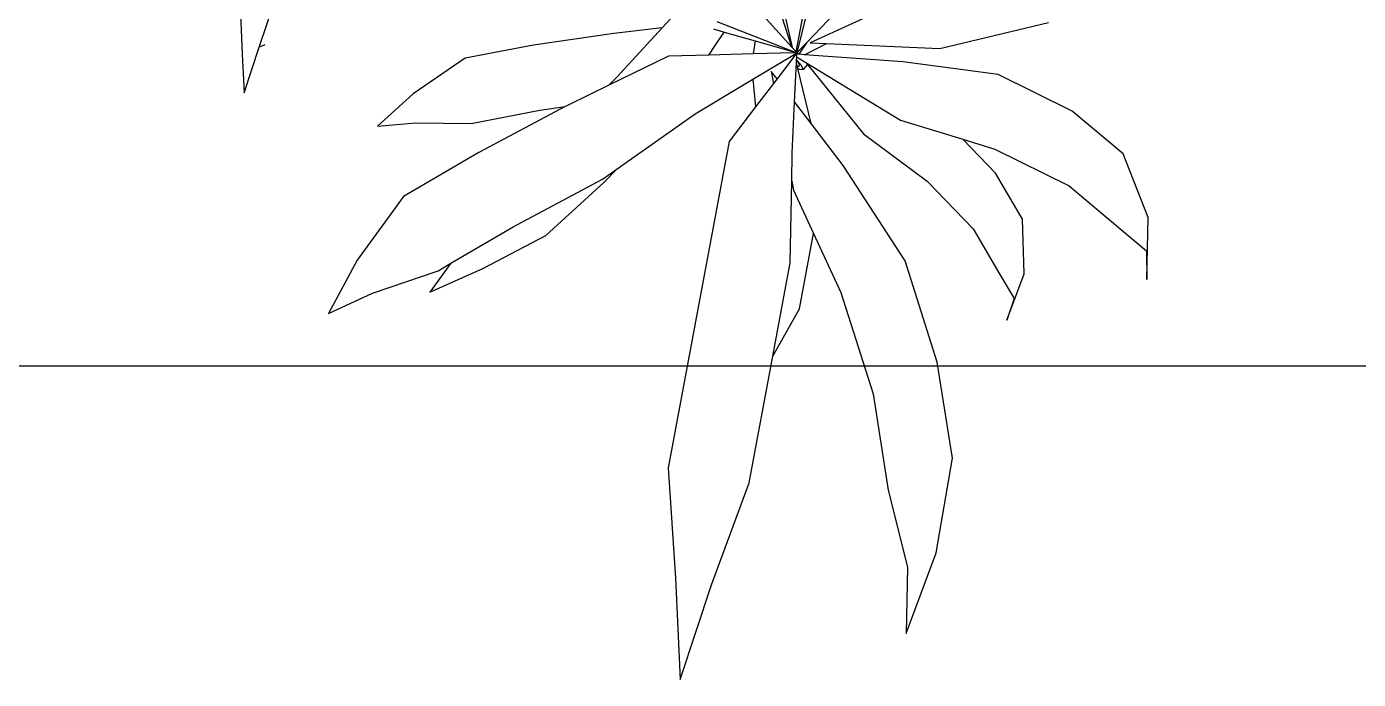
# Model space of a CAD drawing. Header units: metres. Extents: x -22 to 564, y 0 to 143.
# Drawn here: x 118.9075 to 119.0891, y 53.1268 to 53.2158 of the extents above; entities that cross this region are included whole.
import ezdxf
from ezdxf.enums import TextEntityAlignment as Align

# ---------------------------------------------------------------- set-up
doc = ezdxf.new("R2010")
doc.units = ezdxf.units.M
doc.layers.add('XREF 1N NEURO-ONCOLOGIA$0$Mobiliario Fijo', color=40, linetype='Continuous')
doc.layers.add('XREF 1N NEURO-ONCOLOGIA$0$TEX-MOB', color=4, linetype='Continuous')
doc.styles.add('XREF 1N NEURO-ONCOLOGIA$0$HANDLET', font='romans.shx')

# ---------------------------------------------------------------- blocks, each defined once
blk = doc.blocks.new('XREF 1N NEURO-ONCOLOGIA$0$PLANTA CIRCULAR-02')
at = {"color": 72}
for p, q in [((0.2163079197244855, 0.3322979269213064), (0.2174825615668823, 0.3582367918298743)), ((0.2174825615668823, 0.3582367918298743), (0.2255600604138266, 0.3340252120680773)), ((0.2754286079874646, 0.3465133165283376), (0.2831271368989405, 0.3258223326865206)), ((0.275811919614938, 0.3294600119358151), (0.2754286079874646, 0.3465133165283376)), ((0.2144517528118541, 0.3039590530063805), (0.2163079197244855, 0.3322979269213064)), ((0.2255600604138266, 0.3340252120680773), (0.2352287231787073, 0.3078379123443895)), ((0.2708940055696019, 0.3097266283270628), (0.275811919614938, 0.3294600119358151)), ((0.2831271368989405, 0.3258223326865206), (0.2873213446946607, 0.3015577129912046)), ((0.2352287231787073, 0.3078379123443895), (0.2412934626035792, 0.2753400864379287)), ((0.266975109439926, 0.2850408369870152), (0.2708940055696019, 0.3097266283270628)), ((0.2300751190101948, 0.2203104930686237), (0.2144517528118541, 0.3039590530063805)), ((0.2873213446946607, 0.3015577129912046), (0.2834024485649991, 0.276871921651157)), ((0.258752786373023, 0.259072938679985), (0.266975109439926, 0.2850408369870152)), ((0.2834024485649991, 0.276871921651157), (0.2751801254980961, 0.2509040233441269)), ((0.2412934626035792, 0.2753400864379287), (0.2457661489516312, 0.2513930210412383)), ((0.2412934626035792, 0.2753400864379287), (0.2480992815560796, 0.2632650709938318)), ((0.1273815670105876, 0.2644104534880682), (0.1386542231617511, 0.2592500123248627)), ((0.1347174525734545, 0.2507799221803779), (0.1273815670105876, 0.2644104534880682)), ((0.2480992815560796, 0.2632650709938318), (0.2517101342726562, 0.2439324122591202)), ((0.3012393786880523, 0.2661272672316173), (0.3057208071625865, 0.2542281051827047)), ((0.3031552708874727, 0.260565723578587), (0.3012393786880523, 0.2661272672316173)), ((0.2995236314507963, 0.2544392442416736), (0.3031552708874727, 0.260565723578587)), ((0.1386542231617511, 0.2592500123248627), (0.1554385416881416, 0.2534772389408246)), ((0.1533050969057257, 0.2589804255905719), (0.1669278453257448, 0.2528546845111848)), ((0.158738136582528, 0.2515389861300363), (0.1533050969057257, 0.2589804255905719)), ((0.2517101342726562, 0.2439324122591202), (0.258752786373023, 0.259072938679985)), ((0.1554385416881416, 0.2534772389408246), (0.158738136582528, 0.2515389861300363)), ((0.1669278453257448, 0.2528546845111848), (0.183105695239135, 0.2443916328278064)), ((0.2926280267648309, 0.2426926067117918), (0.2995236314507963, 0.2544392442416736)), ((0.3057208071625865, 0.2542281051827047), (0.3052849004319853, 0.2402072395598367)), ((0.3371173422359845, 0.2483497702475788), (0.3371932772652855, 0.2557022486139644)), ((0.3371932772652855, 0.2557022486139644), (0.3374809903972249, 0.2398110029806943)), ((0.1465979750992545, 0.234456471980458), (0.1347174525734545, 0.2507799221803779)), ((0.158738136582528, 0.2515389861300363), (0.1746905417690243, 0.2421682011757511)), ((0.2457661489516312, 0.2513930210412383), (0.2461087853604624, 0.2304808479718332)), ((0.2751801254980961, 0.2509040233441269), (0.2593158248288034, 0.2264805127125484)), ((0.3302719046012754, 0.2426581997864687), (0.3371173422359845, 0.2483497702475788)), ((0.183105695239135, 0.2443916328278064), (0.1979025384700463, 0.2308337960126394)), ((0.2465460943457316, 0.2328305884237594), (0.2517101342726562, 0.2439324122591202)), ((0.2808230684268551, 0.2305072031032154), (0.2926280267648309, 0.2426926067117918)), ((0.3172262998705548, 0.2317171172690493), (0.3302719046012754, 0.2426581997864687)), ((0.1746905417690243, 0.2421682011757511), (0.1976315565399318, 0.2299967785626436)), ((0.3052849004319853, 0.2402072395598367), (0.2983892957460199, 0.2284606020299478)), ((0.3374809903972249, 0.2398110029806943), (0.3310885271888111, 0.2234832087838114)), ((0.165849975180123, 0.2231474342153845), (0.1465979750992545, 0.234456471980458)), ((0.2461087853604624, 0.2304808479718332), (0.2465460943457316, 0.2328305884237594)), ((0.1976315565399318, 0.2299967785626436), (0.2013890418260757, 0.2273417944819727)), ((0.1979025384700463, 0.2308337960126394), (0.2013890418260757, 0.2273417944819727)), ((0.2461087853604624, 0.2304808479718332), (0.2462260190323775, 0.2233257098332544)), ((0.2645668345363532, 0.2183558742652565), (0.2808230684268551, 0.2305072031032154)), ((0.2982155976822298, 0.2223179191698321), (0.3172262998705548, 0.2317171172690493)), ((0.2013890418260757, 0.2273417944819727), (0.2214030004920744, 0.2132002243617919)), ((0.2593158248288034, 0.2264805127125484), (0.2510818288329091, 0.2157029925408622)), ((0.2983892957460199, 0.2284606020299478), (0.2899686613796177, 0.2197685909734801)), ((0.1880458887503806, 0.2113713272277309), (0.165849975180123, 0.2231474342153845)), ((0.2462260190323775, 0.2233257098332544), (0.2468636820481009, 0.2101818382819616)), ((0.2899686613796177, 0.2197685909734801), (0.2982155976822298, 0.2223179191698321)), ((0.3310885271888111, 0.2234832087838114), (0.3180429224580905, 0.212542126266392)), ((0.2368373994195281, 0.2114759135015092), (0.2300751190101948, 0.2203104930686237)), ((0.2739774869021687, 0.2148253307744952), (0.2899686613796177, 0.2197685909734801)), ((0.1398800181335815, 0.2163983263596734), (0.1497604723965367, 0.2155343248746178)), ((0.1490665851663664, 0.2080943989386341), (0.1398800181335815, 0.2163983263596734)), ((0.1497604723965367, 0.2155343248746178), (0.1639590949975371, 0.2156879583203661)), ((0.1639590949975371, 0.2156879583203661), (0.1815031946998573, 0.2123314385903896)), ((0.2510818288329091, 0.2157029925408622), (0.2468636820481009, 0.2101818382819616)), ((0.2510818288329091, 0.2157029925408622), (0.2477282124536515, 0.2016322527049041)), ((0.2501257025410837, 0.2006073451241903), (0.2645668345363532, 0.2183558742652565)), ((0.1815031946998573, 0.2123314385903896), (0.1880458887503806, 0.2113713272277309)), ((0.2214030004920744, 0.2132002243617919), (0.2361707790385594, 0.2043516240605001)), ((0.2496995792831598, 0.20008362848872), (0.2739774869021687, 0.2148253307744952)), ((0.3180429224580905, 0.212542126266392), (0.2990322202697513, 0.2031429281671819)), ((0.1887909899510447, 0.210976011602277), (0.1880458887503806, 0.2113713272277309)), ((0.1991868052905516, 0.2059026629006553), (0.1887909899510447, 0.210976011602277)), ((0.2361707790385594, 0.2043516240605001), (0.2368373994195281, 0.2114759135015092)), ((0.2414502145201709, 0.2054495023549734), (0.2368373994195281, 0.2114759135015092)), ((0.2468636820481009, 0.2101818382819616), (0.2473545221659918, 0.2000643635302808)), ((0.1052299575996187, 0.1979691624593656), (0.1056769285168286, 0.2078393354950734)), ((0.1056769285168286, 0.2078393354950734), (0.1095695138444483, 0.1961716594080798)), ((0.1624008745917536, 0.1989805685503896), (0.1490665851663664, 0.2080943989386341)), ((0.2145308191973356, 0.1984145024736676), (0.1991868052905516, 0.2059026629006553)), ((0.2012420913636532, 0.2038441356656762), (0.1991868052905516, 0.2059026629006553)), ((0.2408711741639706, 0.2023382135543628), (0.2414502145201709, 0.2054495023549734)), ((0.2423500464400661, 0.204273917165942), (0.2414502145201709, 0.2054495023549734)), ((0.2129187338088343, 0.1912117784107465), (0.2012420913636532, 0.2038441356656762)), ((0.2361707790385594, 0.2043516240605001), (0.2465179944031206, 0.1981517496038236)), ((0.2423500464400661, 0.204273917165942), (0.2408711741639706, 0.2023382135543628)), ((0.2466985945455633, 0.1985927575697914), (0.2423500464400661, 0.204273917165942)), ((0.2477282124536515, 0.2016322527049041), (0.2475589574949026, 0.2009221111081345)), ((0.2477282124536515, 0.2016322527049041), (0.2480911353282238, 0.2018156823961661)), ((0.2480911353282238, 0.2018156823961661), (0.2490791886609855, 0.2018896935783303)), ((0.2490791886609855, 0.2018896935783303), (0.2486026663029293, 0.2008001950860674)), ((0.2501257025410837, 0.2006073451241903), (0.2490791886609855, 0.2018896935783303)), ((0.2990322202697513, 0.2031429281671819), (0.2746122854090771, 0.1999197234052801)), ((0.179944974294088, 0.1956240488204131), (0.1624008745917536, 0.1989805685503896)), ((0.2248347571928662, 0.1981529485796116), (0.2145308191973356, 0.1984145024736676)), ((0.2362374095002337, 0.1978635050566737), (0.2248347571928662, 0.1981529485796116)), ((0.2248347571928662, 0.1981529485796116), (0.2264701033485323, 0.1956942270619848)), ((0.2465179944031206, 0.1981517496038236), (0.2468365684651559, 0.1983451898315493)), ((0.2465179944031206, 0.1981517496038236), (0.2469669963618912, 0.1978827153103282)), ((0.2466985945455633, 0.1985927575697914), (0.2466639152700907, 0.1985525530273904)), ((0.2468365684651559, 0.1983451898315493), (0.2466639152700907, 0.1985525530273904)), ((0.2472069117380471, 0.1979003931708334), (0.2466985945455633, 0.1985927575697914)), ((0.2472069117380471, 0.1979003931708334), (0.2468365684651559, 0.1983451898315493)), ((0.2475589574949026, 0.2009221111081345), (0.2473545221659918, 0.2000643635302808)), ((0.2473545221659918, 0.2000643635302808), (0.2473828681530961, 0.1994800799755438)), ((0.248094386283185, 0.2003980152886271), (0.2473828681530961, 0.1994800799755438)), ((0.2473828681530961, 0.1994800799755438), (0.2473871868901938, 0.1993910597183728)), ((0.2486026663029293, 0.2008001950860674), (0.2473871868901938, 0.1993910597183728)), ((0.2473871868901938, 0.1993910597183728), (0.2474207183899182, 0.1986998894381315)), ((0.2474207183899182, 0.1986998894381315), (0.247743822599233, 0.1988960804005373)), ((0.2474207183899182, 0.1986998894381315), (0.2474586054971581, 0.197918938906561)), ((0.2475589574949026, 0.2009221111081345), (0.2480609931466802, 0.2010828169036856)), ((0.247743822599233, 0.1988960804005373), (0.2496995792831598, 0.20008362848872)), ((0.2494241924522385, 0.1980637706908084), (0.2479831858152153, 0.1979575919426182)), ((0.2480609931466802, 0.2010828169036856), (0.248094386283185, 0.2003980152886271)), ((0.2746122854090771, 0.1999197234052801), (0.2494241924522385, 0.1980637706908084)), ((0.2494241924522385, 0.1980637706908084), (0.2550827223342083, 0.195213421225823)), ((0.2496995792831598, 0.20008362848872), (0.2501257025410837, 0.2006073451241903)), ((0.1045022866744318, 0.1819004705865055), (0.1052299575996187, 0.1979691624593656)), ((0.1095695138444483, 0.1961716594080798), (0.1137544273637729, 0.1836277557332693)), ((0.1110581247384346, 0.1955550565866915), (0.1095695138444483, 0.1961716594080798)), ((0.2005007157029723, 0.192607584846705), (0.179944974294088, 0.1956240488204131)), ((0.2264701033485323, 0.1956942270619848), (0.2287862294278824, 0.192255410235326)), ((0.2268788212409731, 0.1895363656214002), (0.2474751338054943, 0.1975782480458505)), ((0.2466379175878899, 0.1975994998392849), (0.2362374095002337, 0.1978635050566737)), ((0.236768964713761, 0.1945289948367801), (0.2362374095002337, 0.1978635050566737)), ((0.236768964713761, 0.1945289948367801), (0.246546267228581, 0.1973136950235457)), ((0.2461689531155144, 0.1961370690792492), (0.2379569896054789, 0.1870763708344043)), ((0.2461689531155144, 0.1961370690792492), (0.2397189675594689, 0.1760232697730402)), ((0.2423861432337446, 0.1793886632420509), (0.2462778434902333, 0.1962572136495382)), ((0.2462778434902333, 0.1962572136495382), (0.2461689531155144, 0.1961370690792492)), ((0.2472387041253228, 0.1973173825432752), (0.2462778434902333, 0.1962572136495382)), ((0.2466379175878899, 0.1975994998392849), (0.246546267228581, 0.1973136950235457)), ((0.246546267228581, 0.1973136950235457), (0.2472040618885387, 0.1975010433141122)), ((0.247188125296617, 0.1975855334345127), (0.2466379175878899, 0.1975994998392849)), ((0.2472069117380471, 0.1979003931708334), (0.2469669963618912, 0.1978827153103282)), ((0.2469669963618912, 0.1978827153103282), (0.2470406137376671, 0.1978386050379939)), ((0.2471345818030244, 0.1978694019205349), (0.2470406137376671, 0.1978386050379939)), ((0.2470406137376671, 0.1978386050379939), (0.2471531042229316, 0.1977712026633824)), ((0.2472069117380471, 0.1979003931708334), (0.2471345818030244, 0.1978694019205349)), ((0.2471345818030244, 0.1978694019205349), (0.2471531042229316, 0.1977712026633824)), ((0.2471531042229316, 0.1977712026633824), (0.2474751338054943, 0.1975782480458505)), ((0.2474751338054943, 0.1975782480458505), (0.247188125296617, 0.1975855334345127)), ((0.247188125296617, 0.1975855334345127), (0.2472040618885387, 0.1975010433141122)), ((0.2472040618885387, 0.1975010433141122), (0.2474751338054943, 0.1975782480458505)), ((0.2474751338054943, 0.1975782480458505), (0.2472069117380471, 0.1979003931708334)), ((0.2474751338054943, 0.1975782480458505), (0.2472387041253228, 0.1973173825432752)), ((0.2472387041253228, 0.1973173825432752), (0.2509193050910028, 0.1778041503355823)), ((0.2479441683835546, 0.197954716992605), (0.2474586054971581, 0.197918938906561)), ((0.2474586054971581, 0.197918938906561), (0.2474751338054943, 0.1975782480458505)), ((0.2479441683835546, 0.197954716992605), (0.2474751338054943, 0.1975782480458505)), ((0.2474751338054943, 0.1975782480458505), (0.2499030206254673, 0.1950344479568571)), ((0.2545506393085475, 0.1685439526762096), (0.2474751338054943, 0.1975782480458505)), ((0.2479831858152153, 0.1979575919426182), (0.2479441683835546, 0.197954716992605)), ((0.2499030206254673, 0.1950344479568571), (0.2479831858152153, 0.1979575919426182)), ((0.2499030206254673, 0.1950344479568571), (0.2700187889681729, 0.1739583035174519)), ((0.2508638265624228, 0.1950258185294231), (0.2550827223342083, 0.195213421225823)), ((0.2725399314201127, 0.1851076294699467), (0.2508638265624228, 0.1950258185294231)), ((0.2550827223342083, 0.195213421225823), (0.2841276533141865, 0.1965049694562708)), ((0.2841276533141865, 0.1965049694562708), (0.3119486977157351, 0.1898444431688944)), ((0.2129187338088343, 0.1912117784107465), (0.2005007157029723, 0.192607584846705)), ((0.2260522050137155, 0.1914767252876928), (0.2287862294278824, 0.192255410235326)), ((0.2287862294278824, 0.192255410235326), (0.236768964713761, 0.1945289948367801)), ((0.215121367953742, 0.1888288621271457), (0.2129187338088343, 0.1912117784107465))]:
    blk.add_line(p, q, dxfattribs=at)
blk = doc.blocks.new('XREF 1N NEURO-ONCOLOGIA')
at = {"layer": 'XREF 1N NEURO-ONCOLOGIA$0$Mobiliario Fijo', "transparency": 33554687, "elevation": 8.051548035619331e-07}
blk.add_lwpolyline([(19.71843627944272, 25.73096588642949), (19.71843627944272, 25.18096588644114), (20.26843627925646, 25.18096588644114), (20.26843627925646, 25.73096588642949)], close=True, dxfattribs=at)
at = {"color": 2, "xscale": -0.5320720665645394, "yscale": 0.5320720665645394, "zscale": 0.5320720665645394, "rotation": 90.00000000000007}
blk.add_blockref('XREF 1N NEURO-ONCOLOGIA$0$PLANTA CIRCULAR-02', (19.86625475369996, 25.53597380016923, 6.536305027730603e-07), dxfattribs=at)
at = {"layer": 'XREF 1N NEURO-ONCOLOGIA$0$TEX-MOB', "style": 'XREF 1N NEURO-ONCOLOGIA$0$HANDLET'}
for rotation, p in [(179.9999999999999, (1.700019897169103, 4.584727664843749, 3.110066986132531e-07)), (180, (1.707345866211927, 2.013779618204248, 5.382931497991625e-07))]:
    blk.add_attdef('234', text='', height=0.075, rotation=rotation, dxfattribs=at).set_placement(p, align=Align.MIDDLE_CENTER)

msp = doc.modelspace()

# ---------------------------------------------------------------- block references
at = {"rotation": 90}
msp.add_blockref('XREF 1N NEURO-ONCOLOGIA', (144.4168560023479, 33.45112300235201), dxfattribs=at)

doc.saveas('drawing.dxf')
